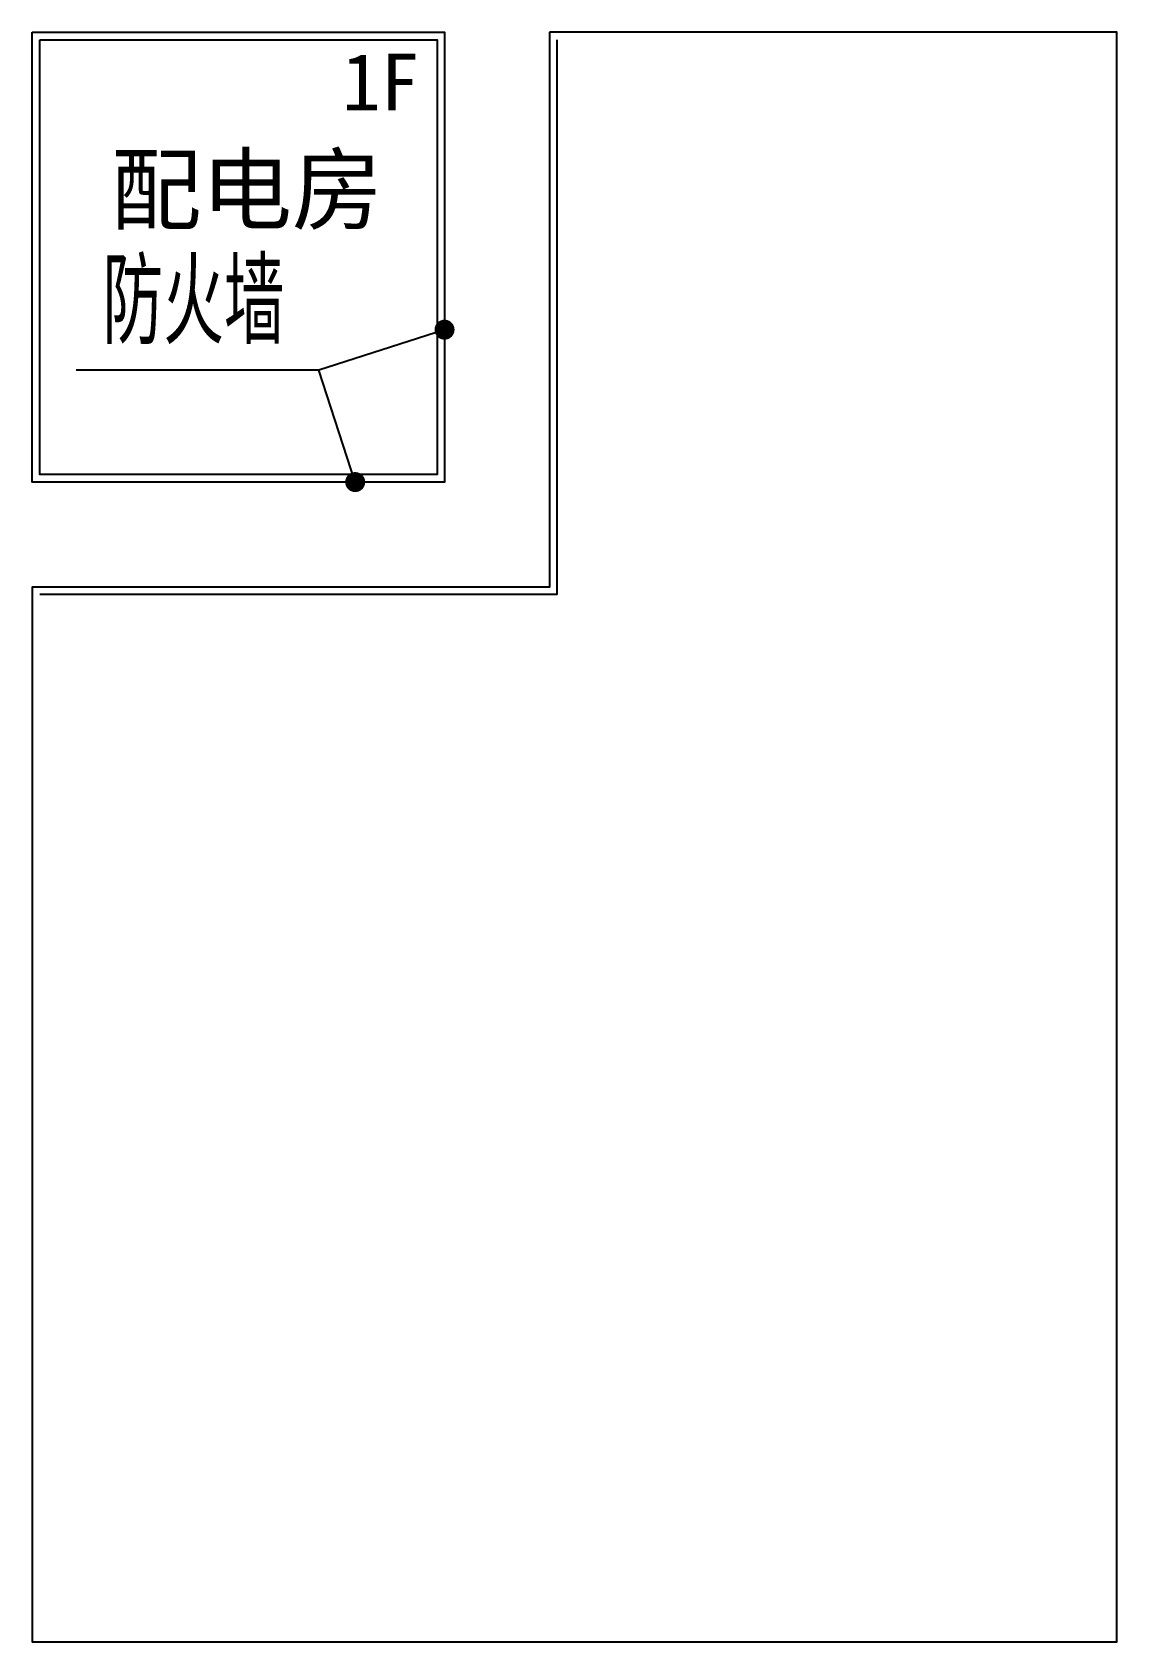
# Model space of a CAD drawing. Header units: millimetres. Extents: x 424383 to 428412, y 54091 to 54919.
# Drawn here: x 428368.6 to 428412, y 54091.1 to 54155.5 of the extents above.
import ezdxf

# ---------------------------------------------------------------- set-up
doc = ezdxf.new("R2010")
doc.units = ezdxf.units.MM
for name, color, linetype in [('DIM_LEAD', 3, 'Continuous'), ('PUB_TEXT', 7, 'Continuous'), ('建筑', 2, 'Continuous')]:
    doc.layers.add(name, color=color, linetype=linetype)
doc.styles.add('_TCH_DIM', font='SIMPLEX', dxfattribs={"bigfont": 'GBCBIG'})
doc.styles.add('宋体', font='')
doc.styles.get('宋体').set_extended_font_data('NSimSun')

msp = doc.modelspace()

# ---------------------------------------------------------------- linework, layer by layer
at = {"layer": 'DIM_LEAD'}
for p, q in [((428385.097, 54143.549), (428380.07, 54141.923)), ((428380.07, 54141.923), (428370.356, 54141.923)), ((428381.522, 54137.452), (428380.07, 54141.923))]:
    msp.add_line(p, q, dxfattribs=at)
at = {"layer": 'DIM_LEAD', "const_width": 0.4}
for points in [[(428385.287, 54143.486, 1), (428384.907, 54143.612, 1)], [(428381.712, 54137.389, 1), (428381.332, 54137.515, 1)]]:
    msp.add_lwpolyline(points, format="xyb", close=True, dxfattribs=at)
at = {"layer": '建筑'}
for points in [[(428368.597, 54155.452), (428385.097, 54155.452), (428385.097, 54137.452), (428368.597, 54137.452)], [(428368.897, 54155.152), (428384.797, 54155.152), (428384.797, 54137.752), (428368.897, 54137.752)]]:
    msp.add_lwpolyline(points, close=True, dxfattribs=at)
for points in [[(428389.297, 54155.452), (428389.297, 54133.252), (428368.597, 54133.252)], [(428389.297, 54155.452), (428389.297, 54133.252), (428368.597, 54133.252), (428368.597, 54091.052), (428411.997, 54091.052), (428411.997, 54155.452), (428389.297, 54155.452)], [(428389.597, 54155.152), (428389.597, 54132.952), (428368.897, 54132.952)]]:
    msp.add_lwpolyline(points, dxfattribs=at)

# ---------------------------------------------------------------- texts
at = {"layer": 'PUB_TEXT'}
for s, height, style, p in [('1F', 2.2785, '宋体', (428380.989, 54152.32)), ('配电房', 2.6582, '宋体', (428371.741, 54147.83)), ('防火墙', 3.3759, '_TCH_DIM', (428371.406, 54142.973))]:
    msp.add_text(s, height=height, dxfattribs=dict(at, style=style)).set_placement(p)

doc.saveas('drawing.dxf')
